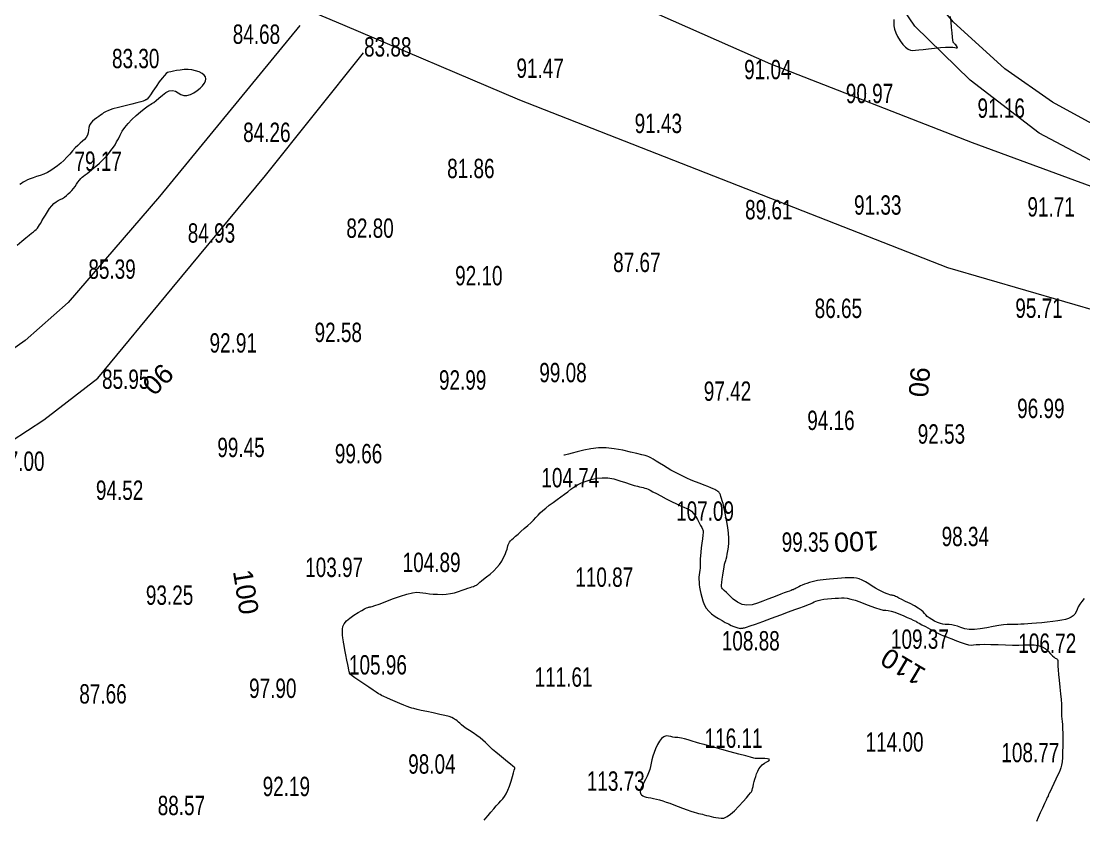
# Model space of a CAD drawing. Header units: metres. Extents: x 431006 to 434411, y 2469261 to 2473208.
# Drawn here: x 433184.7 to 433404.1, y 2471380.4 to 2471545.4 of the extents above; entities that cross this region are included whole.
import ezdxf
from ezdxf.enums import TextEntityAlignment as Align

# ---------------------------------------------------------------- set-up
doc = ezdxf.new("R2010")
doc.units = ezdxf.units.M
doc.header["$MEASUREMENT"] = 0
for name, color, linetype, lineweight in [('CAO DO', 8, 'Continuous', 18), ('duong nhua-ks', 8, 'Continuous', 18), ('MH_DongMuc', 8, 'Continuous', 18), ('MH_DongMuc_Con', 8, 'Continuous', 18)]:
    doc.layers.add(name, color=color, linetype=linetype, lineweight=lineweight)
doc.styles.get("Standard").update_dxf_attribs({"font": 'arial.ttf'})

msp = doc.modelspace()

# ---------------------------------------------------------------- linework, layer by layer
at = {"layer": 'duong nhua-ks', "color": 9, "lineweight": 0}
for points in [[(433566.78, 2471465.42), (433556.51, 2471468.55), (433502.82, 2471484.99), (433453.99, 2471502.86), (433413.44, 2471520.09), (433397.66, 2471528.67), (433387.86, 2471535.58), (433377.16, 2471545.29), (433368.33, 2471556.01), (433362.87, 2471564.74), (433357.7, 2471576.06), (433353.59, 2471590.62), (433351.42, 2471603.51), (433351.04, 2471615.11), (433352.76, 2471628.58), (433355.38, 2471640.64), (433357.55, 2471646.91), (433364.81, 2471658.81), (433379.7, 2471682.97), (433394.74, 2471705.12), (433412.62, 2471728.84), (433427.36, 2471748.89), (433443.82, 2471767.89), (433443.92, 2471767.99)], [(433276.77, 2471564.35), (433339.47, 2471536.61), (433381.1, 2471520.35), (433425.44, 2471504.06), (433446.6, 2471497.57), (433411.28, 2471513.63), (433394.91, 2471522.32), (433380.64, 2471533.24), (433369.25, 2471544.37), (433359.12, 2471559.38), (433352.68, 2471570.35), (433347.91, 2471585.35), (433344.81, 2471600.52), (433344.65, 2471615.92), (433347.25, 2471633.33), (433351.14, 2471647.59), (433359.69, 2471661.81), (433362.36, 2471668.23)], [(433276.77, 2471564.35), (433339.47, 2471536.61), (433381.1, 2471520.35), (433425.44, 2471504.06), (433446.6, 2471497.57), (433411.28, 2471513.63), (433394.91, 2471522.32), (433380.64, 2471533.24), (433369.25, 2471544.37), (433359.12, 2471559.38), (433352.68, 2471570.35), (433347.91, 2471585.35), (433344.81, 2471600.52), (433344.65, 2471615.92), (433347.25, 2471633.33), (433351.14, 2471647.59), (433359.69, 2471661.81), (433362.36, 2471668.23)], [(433175.91, 2471572.04), (433191.48, 2471567.78), (433206.79, 2471562.62), (433220.89, 2471557.52), (433251.04, 2471544.73), (433287.61, 2471529.15), (433375.96, 2471494.55), (433416.28, 2471482.84), (433510.08, 2471454.2), (433575.29, 2471438.18), (433644.64, 2471423.07), (433680.45, 2471417.04)], [(433622.06, 2471451.01), (433586.27, 2471459.46), (433556.51, 2471468.55), (433502.82, 2471484.99), (433453.99, 2471502.86), (433413.44, 2471520.09), (433397.66, 2471528.67), (433387.86, 2471535.58), (433377.16, 2471545.29), (433368.33, 2471556.01)], [(433242.23, 2471544.53), (433213.26, 2471509.21), (433194.37, 2471487.26), (433185.49, 2471479.42), (433176.7, 2471473.25)], [(433073.98, 2471530), (433075.01, 2471518.32), (433076.6, 2471509.9), (433080.91, 2471494.55), (433085.79, 2471483.88), (433091.05, 2471475.82), (433097.18, 2471469.15), (433107.16, 2471460.5), (433117.46, 2471454.4), (433127.27, 2471451.45), (433138.52, 2471449.55), (433150.91, 2471448.69), (433162.49, 2471450.21), (433171.07, 2471452.88), (433179.17, 2471456.4), (433189.37, 2471463.06), (433200.54, 2471471.66), (433215.85, 2471490.24), (433235.17, 2471513.57), (433255.41, 2471538.89)]]:
    msp.add_lwpolyline(points, dxfattribs=at)
at = {"layer": 'duong nhua-ks', "color": 8, "lineweight": 0}
for points in [[(433276.77, 2471564.35), (433339.47, 2471536.61), (433381.1, 2471520.35), (433425.44, 2471504.06), (433446.6, 2471497.57), (433411.28, 2471513.63), (433394.91, 2471522.32), (433380.64, 2471533.24), (433369.25, 2471544.37), (433359.12, 2471559.38), (433352.68, 2471570.35), (433347.91, 2471585.35), (433344.81, 2471600.52), (433344.65, 2471615.92), (433347.25, 2471633.33), (433351.14, 2471647.59), (433359.69, 2471661.81), (433362.36, 2471668.23)], [(433276.77, 2471564.35), (433339.47, 2471536.61), (433381.1, 2471520.35), (433425.44, 2471504.06), (433446.6, 2471497.57), (433411.28, 2471513.63), (433394.91, 2471522.32), (433380.64, 2471533.24), (433369.25, 2471544.37), (433359.12, 2471559.38), (433352.68, 2471570.35), (433347.91, 2471585.35), (433344.81, 2471600.52), (433344.65, 2471615.92), (433347.25, 2471633.33), (433351.14, 2471647.59), (433359.69, 2471661.81), (433362.36, 2471668.23)], [(433175.91, 2471572.04), (433191.48, 2471567.78), (433206.79, 2471562.62), (433220.89, 2471557.52), (433251.04, 2471544.73), (433287.61, 2471529.15), (433375.96, 2471494.55), (433416.28, 2471482.84), (433510.08, 2471454.2), (433575.29, 2471438.18), (433644.64, 2471423.07), (433700.03, 2471413.73), (433776.17, 2471404.22), (433832.6, 2471398.98), (433885.84, 2471396.04), (433937.55, 2471395.79), (433966.24, 2471398.33), (433998.71, 2471400.01), (434091.39, 2471408.76), (434148.55, 2471416.51), (434151.35, 2471417.02)], [(433566.78, 2471465.42), (433556.51, 2471468.55), (433502.82, 2471484.99), (433453.99, 2471502.86), (433413.44, 2471520.09), (433397.66, 2471528.67), (433387.86, 2471535.58), (433377.16, 2471545.29), (433368.33, 2471556.01)], [(433622.06, 2471451.01), (433586.27, 2471459.46), (433556.51, 2471468.55), (433502.82, 2471484.99), (433453.99, 2471502.86), (433413.44, 2471520.09), (433397.66, 2471528.67), (433387.86, 2471535.58), (433377.16, 2471545.29), (433368.33, 2471556.01)], [(433242.23, 2471544.53), (433213.26, 2471509.21), (433194.37, 2471487.26), (433185.49, 2471479.42), (433176.7, 2471473.25)], [(433073.98, 2471530), (433075.01, 2471518.32), (433076.6, 2471509.9), (433080.91, 2471494.55), (433085.79, 2471483.88), (433091.05, 2471475.82), (433097.18, 2471469.15), (433107.16, 2471460.5), (433117.46, 2471454.4), (433127.27, 2471451.45), (433138.52, 2471449.55), (433150.91, 2471448.69), (433162.49, 2471450.21), (433171.07, 2471452.88), (433179.17, 2471456.4), (433189.37, 2471463.06), (433200.54, 2471471.66), (433215.85, 2471490.24), (433235.17, 2471513.57), (433255.41, 2471538.89)]]:
    msp.add_lwpolyline(points, dxfattribs=at)
at = {"layer": 'MH_DongMuc', "color": 8, "lineweight": 0, "elevation": 90}
msp.add_lwpolyline([(433364.91, 2471545.79), (433364.88, 2471545.16), (433364.89, 2471544.49), (433365.02, 2471543.78), (433365.29, 2471543.03), (433365.68, 2471542.24), (433366.19, 2471541.4), (433366.76, 2471540.64), (433367.31, 2471540.05), (433367.84, 2471539.65), (433368.34, 2471539.42), (433368.81, 2471539.38), (433369.37, 2471539.43), (433370.09, 2471539.51), (433370.99, 2471539.6), (433372.06, 2471539.72), (433373.31, 2471539.85), (433374.54, 2471539.97), (433375.57, 2471540.04), (433376.41, 2471540.07), (433377.06, 2471540.05), (433377.5, 2471539.99), (433377.8, 2471539.93), (433377.98, 2471539.94), (433378.06, 2471540.01), (433378.02, 2471540.14), (433377.88, 2471540.33), (433377.69, 2471540.54), (433377.53, 2471540.71), (433377.4, 2471540.84), (433377.3, 2471540.93), (433377.22, 2471540.99), (433377.15, 2471541.14), (433377.08, 2471541.53), (433377.01, 2471542.16), (433376.93, 2471543.02), (433376.85, 2471544.12), (433376.75, 2471545.3), (433376.58, 2471546.39)], dxfattribs=at)
at = {"layer": 'MH_DongMuc', "color": 9, "lineweight": 0, "elevation": 80}
msp.add_lwpolyline([(433183.84, 2471499.17), (433184.82, 2471499.96), (433185.64, 2471500.63), (433186.32, 2471501.18), (433186.85, 2471501.6), (433187.22, 2471501.89), (433187.51, 2471502.14), (433187.78, 2471502.4), (433188.03, 2471502.69), (433188.27, 2471503), (433188.48, 2471503.32), (433188.71, 2471503.7), (433188.98, 2471504.16), (433189.31, 2471504.7), (433189.68, 2471505.32), (433190.1, 2471506.02), (433190.55, 2471506.71), (433191, 2471507.28), (433191.44, 2471507.75), (433191.88, 2471508.11), (433192.32, 2471508.36), (433192.76, 2471508.57), (433193.19, 2471508.81), (433193.6, 2471509.09), (433194.01, 2471509.39), (433194.4, 2471509.72), (433194.78, 2471510.08), (433195.14, 2471510.46), (433195.48, 2471510.87), (433195.8, 2471511.29), (433196.11, 2471511.74), (433196.4, 2471512.18), (433196.7, 2471512.56), (433196.99, 2471512.9), (433197.29, 2471513.18), (433197.58, 2471513.42), (433197.91, 2471513.66), (433198.29, 2471513.95), (433198.73, 2471514.3), (433199.23, 2471514.71), (433199.78, 2471515.17), (433200.34, 2471515.64), (433200.84, 2471516.08), (433201.3, 2471516.5), (433201.7, 2471516.9), (433202.04, 2471517.26), (433202.36, 2471517.62), (433202.66, 2471517.97), (433202.95, 2471518.32), (433203.23, 2471518.68), (433203.5, 2471519.03), (433203.77, 2471519.43), (433204.07, 2471519.91), (433204.4, 2471520.49), (433204.75, 2471521.15), (433205.12, 2471521.89), (433205.57, 2471522.69), (433206.12, 2471523.49), (433206.79, 2471524.3), (433207.57, 2471525.11), (433208.46, 2471525.94), (433209.33, 2471526.69), (433210.06, 2471527.3), (433210.65, 2471527.76), (433211.09, 2471528.07), (433211.39, 2471528.24), (433211.67, 2471528.4), (433212.06, 2471528.66), (433212.55, 2471529.04), (433213.14, 2471529.53), (433213.84, 2471530.14), (433214.57, 2471530.68), (433215.27, 2471531.01), (433215.92, 2471531.1), (433216.53, 2471530.98), (433217.1, 2471530.62), (433217.67, 2471530.25), (433218.28, 2471530.06), (433218.93, 2471530.06), (433219.62, 2471530.25), (433220.35, 2471530.62), (433221.04, 2471531.09), (433221.63, 2471531.57), (433222.1, 2471532.05), (433222.47, 2471532.53), (433222.73, 2471533.02), (433222.84, 2471533.49), (433222.76, 2471533.92), (433222.5, 2471534.3), (433222.06, 2471534.65), (433221.43, 2471534.96), (433220.7, 2471535.2), (433219.94, 2471535.37), (433219.17, 2471535.44), (433218.37, 2471535.43), (433217.55, 2471535.34), (433216.79, 2471535.21), (433216.14, 2471535.09), (433215.61, 2471534.99), (433215.2, 2471534.89), (433214.91, 2471534.8), (433214.63, 2471534.62), (433214.26, 2471534.24), (433213.78, 2471533.66), (433213.21, 2471532.89), (433212.54, 2471531.92), (433211.88, 2471530.95), (433211.36, 2471530.2), (433210.95, 2471529.66), (433210.68, 2471529.32), (433210.53, 2471529.2), (433210.45, 2471529.18), (433210.37, 2471529.15), (433210.28, 2471529.11), (433210.2, 2471529.07), (433210.12, 2471529.02), (433209.89, 2471528.93), (433209.38, 2471528.79), (433208.59, 2471528.58), (433207.51, 2471528.3), (433206.14, 2471527.97), (433204.76, 2471527.61), (433203.62, 2471527.29), (433202.73, 2471526.99), (433202.09, 2471526.73), (433201.71, 2471526.49), (433201.42, 2471526.25), (433201.08, 2471526), (433200.71, 2471525.73), (433200.29, 2471525.43), (433199.82, 2471525.11), (433199.38, 2471524.76), (433199.04, 2471524.37), (433198.79, 2471523.93), (433198.63, 2471523.44), (433198.58, 2471522.9), (433198.52, 2471522.37), (433198.37, 2471521.87), (433198.13, 2471521.41), (433197.79, 2471520.99), (433197.37, 2471520.62), (433196.88, 2471520.22), (433196.38, 2471519.77), (433195.85, 2471519.24), (433195.3, 2471518.64), (433194.73, 2471517.98), (433194.14, 2471517.3), (433193.52, 2471516.67), (433192.88, 2471516.08), (433192.21, 2471515.54), (433191.52, 2471515.04), (433190.81, 2471514.59), (433190.09, 2471514.19), (433189.37, 2471513.84), (433188.63, 2471513.55), (433187.87, 2471513.3), (433187.16, 2471513.08), (433186.52, 2471512.85), (433185.96, 2471512.62), (433185.48, 2471512.39), (433185.08, 2471512.16), (433184.73, 2471511.92), (433184.42, 2471511.69)], dxfattribs=at)
at = {"layer": 'MH_DongMuc_Con', "color": 9, "lineweight": 0, "elevation": 104}
msp.add_lwpolyline([(433404.23, 2471426.11), (433403.72, 2471425.52), (433403.31, 2471424.95), (433403, 2471424.39), (433402.78, 2471423.84), (433402.58, 2471423.33), (433402.3, 2471422.89), (433401.95, 2471422.53), (433401.51, 2471422.23), (433401, 2471422), (433400.38, 2471421.81), (433399.63, 2471421.64), (433398.76, 2471421.48), (433397.74, 2471421.34), (433396.6, 2471421.21), (433395.44, 2471421.1), (433394.39, 2471421), (433393.44, 2471420.92), (433392.59, 2471420.86), (433391.84, 2471420.81), (433391.17, 2471420.78), (433390.53, 2471420.76), (433389.94, 2471420.76), (433389.39, 2471420.76), (433388.88, 2471420.77), (433388.29, 2471420.76), (433387.53, 2471420.68), (433386.57, 2471420.55), (433385.44, 2471420.35), (433384.12, 2471420.08), (433382.77, 2471419.85), (433381.56, 2471419.73), (433380.49, 2471419.74), (433379.56, 2471419.86), (433378.76, 2471420.1), (433378.06, 2471420.37), (433377.43, 2471420.56), (433376.87, 2471420.69), (433376.37, 2471420.74), (433375.93, 2471420.73), (433375.51, 2471420.72), (433375.04, 2471420.78), (433374.52, 2471420.92), (433373.95, 2471421.14), (433373.34, 2471421.43), (433372.75, 2471421.76), (433372.24, 2471422.09), (433371.82, 2471422.4), (433371.49, 2471422.71), (433371.25, 2471423.02), (433370.97, 2471423.35), (433370.53, 2471423.71), (433369.93, 2471424.12), (433369.17, 2471424.57), (433368.25, 2471425.06), (433367.32, 2471425.53), (433366.56, 2471425.91), (433365.95, 2471426.21), (433365.51, 2471426.43), (433365.22, 2471426.56), (433365.02, 2471426.64), (433364.85, 2471426.71), (433364.69, 2471426.75), (433364.56, 2471426.79), (433364.45, 2471426.8), (433364.3, 2471426.82), (433364.07, 2471426.89), (433363.75, 2471427), (433363.35, 2471427.16), (433362.86, 2471427.36), (433362.31, 2471427.6), (433361.72, 2471427.9), (433361.1, 2471428.25), (433360.44, 2471428.66), (433359.74, 2471429.12), (433359.04, 2471429.56), (433358.39, 2471429.9), (433357.78, 2471430.16), (433357.21, 2471430.32), (433356.68, 2471430.39), (433356.13, 2471430.41), (433355.52, 2471430.4), (433354.83, 2471430.38), (433354.08, 2471430.33), (433353.25, 2471430.26), (433352.42, 2471430.19), (433351.65, 2471430.11), (433350.94, 2471430.04), (433350.29, 2471429.97), (433349.71, 2471429.89), (433349.15, 2471429.81), (433348.6, 2471429.7), (433348.05, 2471429.57), (433347.51, 2471429.42), (433346.96, 2471429.24), (433346.45, 2471429.06), (433346, 2471428.88), (433345.6, 2471428.71), (433345.27, 2471428.55), (433344.99, 2471428.4), (433344.75, 2471428.26), (433344.52, 2471428.13), (433344.31, 2471428.03), (433344.11, 2471427.94), (433343.93, 2471427.88), (433343.69, 2471427.79), (433343.34, 2471427.66), (433342.86, 2471427.49), (433342.26, 2471427.27), (433341.54, 2471427), (433340.72, 2471426.69), (433339.83, 2471426.35), (433338.87, 2471425.98), (433337.84, 2471425.57), (433336.73, 2471425.13), (433335.62, 2471424.8), (433334.57, 2471424.73), (433333.57, 2471424.9), (433332.62, 2471425.33), (433331.74, 2471426.01), (433330.95, 2471426.75), (433330.33, 2471427.34), (433329.86, 2471427.8), (433329.54, 2471428.12), (433329.39, 2471428.3), (433329.33, 2471428.49), (433329.32, 2471428.86), (433329.36, 2471429.39), (433329.44, 2471430.09), (433329.57, 2471430.96), (433329.71, 2471431.84), (433329.85, 2471432.58), (433329.97, 2471433.18), (433330.09, 2471433.65), (433330.2, 2471433.97), (433330.3, 2471434.28), (433330.41, 2471434.72), (433330.52, 2471435.27), (433330.62, 2471435.95), (433330.73, 2471436.75), (433330.81, 2471437.65), (433330.82, 2471438.61), (433330.76, 2471439.65), (433330.62, 2471440.76), (433330.42, 2471441.94), (433330.2, 2471443.09), (433329.99, 2471444.1), (433329.8, 2471444.98), (433329.63, 2471445.72), (433329.48, 2471446.32), (433329.34, 2471446.81), (433329.21, 2471447.22), (433329.09, 2471447.56), (433328.97, 2471447.81), (433328.86, 2471447.99), (433328.74, 2471448.12), (433328.59, 2471448.25), (433328.4, 2471448.39), (433328.18, 2471448.52), (433327.93, 2471448.65), (433327.59, 2471448.81), (433327.12, 2471449.01), (433326.51, 2471449.25), (433325.76, 2471449.53), (433324.88, 2471449.86), (433323.95, 2471450.21), (433323.04, 2471450.58), (433322.16, 2471450.97), (433321.31, 2471451.37), (433320.48, 2471451.79), (433319.68, 2471452.23), (433318.88, 2471452.67), (433318.09, 2471453.13), (433317.31, 2471453.6), (433316.54, 2471454.08), (433315.83, 2471454.53), (433315.21, 2471454.9), (433314.7, 2471455.19), (433314.28, 2471455.4), (433313.97, 2471455.54), (433313.56, 2471455.66), (433312.85, 2471455.84), (433311.83, 2471456.09), (433310.52, 2471456.39), (433308.91, 2471456.76), (433307.18, 2471457.07), (433305.51, 2471457.23), (433303.9, 2471457.23), (433302.35, 2471457.07), (433300.87, 2471456.76), (433299.54, 2471456.41), (433298.48, 2471456.13), (433297.69, 2471455.93), (433297.17, 2471455.8), (433296.9, 2471455.75), (433296.77, 2471455.73)], dxfattribs=at)
at = {"layer": 'MH_DongMuc_Con', "color": 8, "lineweight": 0}
for points, elevation in [([(433280.31, 2471380.32), (433280.66, 2471380.74), (433281.12, 2471381.27), (433281.68, 2471381.93), (433282.27, 2471382.62), (433282.81, 2471383.25), (433283.3, 2471383.8), (433283.74, 2471384.29), (433284.14, 2471384.72), (433284.51, 2471385.18), (433284.87, 2471385.77), (433285.22, 2471386.49), (433285.55, 2471387.35), (433285.88, 2471388.34), (433286.17, 2471389.3), (433286.39, 2471390.06), (433286.53, 2471390.61), (433286.61, 2471390.96), (433286.62, 2471391.11), (433286.5, 2471391.23), (433286.21, 2471391.47), (433285.75, 2471391.86), (433285.1, 2471392.37), (433284.29, 2471393.02), (433283.44, 2471393.71), (433282.68, 2471394.35), (433282.03, 2471394.93), (433281.48, 2471395.45), (433281.02, 2471395.93), (433280.58, 2471396.38), (433280.06, 2471396.85), (433279.45, 2471397.33), (433278.77, 2471397.83), (433278, 2471398.34), (433277.25, 2471398.83), (433276.6, 2471399.28), (433276.05, 2471399.67), (433275.6, 2471400.02), (433275.26, 2471400.32), (433274.97, 2471400.58), (433274.7, 2471400.81), (433274.44, 2471401.02), (433274.2, 2471401.2), (433273.97, 2471401.35), (433273.63, 2471401.51), (433273.04, 2471401.7), (433272.2, 2471401.92), (433271.12, 2471402.17), (433269.78, 2471402.46), (433268.44, 2471402.74), (433267.32, 2471402.98), (433266.44, 2471403.19), (433265.77, 2471403.35), (433265.34, 2471403.48), (433264.95, 2471403.62), (433264.41, 2471403.82), (433263.73, 2471404.09), (433262.9, 2471404.43), (433261.92, 2471404.84), (433260.96, 2471405.25), (433260.17, 2471405.59), (433259.55, 2471405.87), (433259.09, 2471406.09), (433258.81, 2471406.25), (433258.51, 2471406.44), (433258.03, 2471406.76), (433257.36, 2471407.2), (433256.5, 2471407.78), (433255.45, 2471408.49), (433254.42, 2471409.19), (433253.61, 2471409.73), (433253.03, 2471410.13), (433252.68, 2471410.38), (433252.55, 2471410.48), (433252.53, 2471410.52), (433252.51, 2471410.59), (433252.48, 2471410.7), (433252.46, 2471410.84), (433252.42, 2471411.01), (433252.37, 2471411.3), (433252.27, 2471411.79), (433252.14, 2471412.48), (433251.97, 2471413.37), (433251.76, 2471414.46), (433251.54, 2471415.54), (433251.37, 2471416.43), (433251.25, 2471417.12), (433251.16, 2471417.61), (433251.11, 2471417.9), (433251.09, 2471418.13), (433251.07, 2471418.43), (433251.05, 2471418.8), (433251.03, 2471419.25), (433251.02, 2471419.77), (433251.11, 2471420.33), (433251.39, 2471420.9), (433251.86, 2471421.48), (433252.54, 2471422.07), (433253.4, 2471422.66), (433254.29, 2471423.21), (433255.02, 2471423.64), (433255.59, 2471423.97), (433256, 2471424.18), (433256.25, 2471424.28), (433256.42, 2471424.32), (433256.57, 2471424.35), (433256.69, 2471424.37), (433256.8, 2471424.39), (433256.9, 2471424.39), (433257.14, 2471424.45), (433257.71, 2471424.65), (433258.62, 2471424.98), (433259.84, 2471425.43), (433261.4, 2471426.02), (433263, 2471426.6), (433264.36, 2471427.02), (433265.49, 2471427.29), (433266.38, 2471427.41), (433267.03, 2471427.38), (433267.61, 2471427.28), (433268.26, 2471427.19), (433268.99, 2471427.11), (433269.8, 2471427.04), (433270.68, 2471426.98), (433271.6, 2471426.95), (433272.48, 2471427), (433273.35, 2471427.12), (433274.19, 2471427.3), (433275, 2471427.55), (433275.75, 2471427.81), (433276.4, 2471428.04), (433276.96, 2471428.24), (433277.42, 2471428.4), (433277.78, 2471428.52), (433278.07, 2471428.62), (433278.32, 2471428.71), (433278.52, 2471428.8), (433278.69, 2471428.88), (433278.81, 2471428.96), (433278.91, 2471429.03), (433279.01, 2471429.1), (433279.1, 2471429.19), (433279.19, 2471429.27), (433279.28, 2471429.36), (433279.44, 2471429.51), (433279.74, 2471429.77), (433280.19, 2471430.13), (433280.78, 2471430.6), (433281.51, 2471431.18), (433282.27, 2471431.83), (433282.92, 2471432.49), (433283.49, 2471433.17), (433283.95, 2471433.86), (433284.32, 2471434.57), (433284.61, 2471435.24), (433284.84, 2471435.82), (433285.02, 2471436.3), (433285.14, 2471436.69), (433285.21, 2471436.98), (433285.27, 2471437.22), (433285.38, 2471437.48), (433285.55, 2471437.74), (433285.76, 2471438.01), (433286.03, 2471438.28), (433286.36, 2471438.6), (433286.79, 2471438.98), (433287.3, 2471439.44), (433287.9, 2471439.98), (433288.59, 2471440.58), (433289.29, 2471441.2), (433289.93, 2471441.79), (433290.5, 2471442.33), (433290.99, 2471442.85), (433291.43, 2471443.32), (433291.87, 2471443.79), (433292.41, 2471444.29), (433293.03, 2471444.82), (433293.75, 2471445.38), (433294.56, 2471445.97), (433295.38, 2471446.56), (433296.16, 2471447.13), (433296.88, 2471447.67), (433297.55, 2471448.19), (433298.17, 2471448.68), (433298.81, 2471449.15), (433299.55, 2471449.59), (433300.4, 2471449.99), (433301.36, 2471450.37), (433302.42, 2471450.72), (433303.54, 2471450.98)], 106), ([(433303.54, 2471450.98), (433304.69, 2471451.08), (433305.87, 2471451.03), (433307.08, 2471450.83), (433308.32, 2471450.47), (433309.48, 2471450.07), (433310.47, 2471449.74), (433311.29, 2471449.49), (433311.94, 2471449.31), (433312.41, 2471449.21), (433312.8, 2471449.14), (433313.16, 2471449.05), (433313.51, 2471448.94), (433313.85, 2471448.82), (433314.17, 2471448.68), (433314.57, 2471448.49), (433315.15, 2471448.19), (433315.89, 2471447.81), (433316.81, 2471447.33), (433317.9, 2471446.75), (433319.01, 2471446.18), (433319.99, 2471445.68), (433320.84, 2471445.28), (433321.55, 2471444.96), (433322.13, 2471444.73), (433322.63, 2471444.49), (433323.1, 2471444.14), (433323.55, 2471443.67), (433323.97, 2471443.1), (433324.37, 2471442.42), (433324.72, 2471441.75), (433325.01, 2471441.2), (433325.23, 2471440.78), (433325.39, 2471440.48), (433325.48, 2471440.31), (433325.51, 2471440.12), (433325.51, 2471439.74), (433325.46, 2471439.18), (433325.38, 2471438.44), (433325.25, 2471437.52), (433325.11, 2471436.56), (433325.02, 2471435.71), (433324.95, 2471434.96), (433324.92, 2471434.33), (433324.93, 2471433.8), (433324.94, 2471433.34), (433324.93, 2471432.87), (433324.9, 2471432.41), (433324.85, 2471431.95), (433324.78, 2471431.5), (433324.71, 2471431.04), (433324.67, 2471430.56), (433324.66, 2471430.07), (433324.68, 2471429.55), (433324.72, 2471429.01), (433324.8, 2471428.43), (433324.92, 2471427.8), (433325.07, 2471427.13), (433325.25, 2471426.4), (433325.48, 2471425.62), (433325.77, 2471424.85), (433326.17, 2471424.14), (433326.67, 2471423.5), (433327.28, 2471422.92), (433327.99, 2471422.41), (433328.73, 2471421.95), (433329.43, 2471421.54), (433330.1, 2471421.17), (433330.73, 2471420.85), (433331.33, 2471420.57), (433331.86, 2471420.34), (433332.31, 2471420.16), (433332.68, 2471420.04), (433332.96, 2471419.97), (433333.17, 2471419.95), (433333.33, 2471419.96), (433333.51, 2471419.98), (433333.69, 2471420), (433333.88, 2471420.03), (433334.08, 2471420.07), (433334.47, 2471420.19), (433335.22, 2471420.44), (433336.34, 2471420.84), (433337.82, 2471421.38), (433339.67, 2471422.07), (433341.55, 2471422.76), (433343.15, 2471423.35), (433344.46, 2471423.83), (433345.48, 2471424.2), (433346.22, 2471424.45), (433346.78, 2471424.65), (433347.28, 2471424.85), (433347.72, 2471425.04), (433348.11, 2471425.22), (433348.44, 2471425.41), (433348.79, 2471425.58), (433349.25, 2471425.73), (433349.81, 2471425.86), (433350.47, 2471425.97), (433351.23, 2471426.06), (433352.02, 2471426.13), (433352.76, 2471426.18), (433353.45, 2471426.22), (433354.08, 2471426.23), (433354.67, 2471426.23), (433355.29, 2471426.16), (433356.04, 2471426.01), (433356.92, 2471425.75), (433357.92, 2471425.4), (433359.05, 2471424.96), (433360.18, 2471424.51), (433361.15, 2471424.16), (433361.99, 2471423.91), (433362.68, 2471423.74), (433363.23, 2471423.68), (433363.76, 2471423.62), (433364.38, 2471423.48), (433365.1, 2471423.26), (433365.91, 2471422.96), (433366.82, 2471422.58), (433367.69, 2471422.2), (433368.39, 2471421.89), (433368.91, 2471421.66), (433369.25, 2471421.5), (433369.42, 2471421.42), (433369.5, 2471421.38), (433369.56, 2471421.34), (433369.61, 2471421.31), (433369.65, 2471421.28), (433369.67, 2471421.25), (433369.79, 2471421.17), (433370.13, 2471420.99), (433370.67, 2471420.7), (433371.42, 2471420.3), (433372.38, 2471419.8), (433373.35, 2471419.3), (433374.11, 2471418.91), (433374.66, 2471418.64), (433375.01, 2471418.47), (433375.15, 2471418.42), (433375.29, 2471418.38), (433375.63, 2471418.26), (433376.16, 2471418.05), (433376.89, 2471417.76), (433377.82, 2471417.38), (433378.79, 2471417.01), (433379.63, 2471416.73), (433380.34, 2471416.57), (433380.93, 2471416.5), (433381.39, 2471416.53), (433381.91, 2471416.6), (433382.68, 2471416.64), (433383.69, 2471416.65), (433384.94, 2471416.63), (433386.44, 2471416.58), (433388, 2471416.53), (433389.43, 2471416.5), (433390.73, 2471416.49), (433391.91, 2471416.51), (433392.96, 2471416.55), (433393.9, 2471416.54), (433394.75, 2471416.4), (433395.51, 2471416.14), (433396.18, 2471415.75), (433396.75, 2471415.23), (433397.24, 2471414.7), (433397.65, 2471414.29), (433397.99, 2471413.99), (433398.26, 2471413.8), (433398.45, 2471413.72), (433398.59, 2471413.66), (433398.69, 2471413.53), (433398.76, 2471413.31), (433398.79, 2471413.02), (433398.79, 2471412.65), (433398.79, 2471412.12), (433398.84, 2471411.38), (433398.92, 2471410.42), (433399.04, 2471409.23), (433399.2, 2471407.82), (433399.36, 2471406.42), (433399.47, 2471405.24), (433399.54, 2471404.3), (433399.57, 2471403.58), (433399.55, 2471403.09), (433399.52, 2471402.69), (433399.52, 2471402.26), (433399.54, 2471401.78), (433399.58, 2471401.27), (433399.65, 2471400.71), (433399.71, 2471400.05), (433399.76, 2471399.22), (433399.79, 2471398.21), (433399.8, 2471397.04), (433399.79, 2471395.69), (433399.76, 2471394.36), (433399.71, 2471393.24), (433399.64, 2471392.34), (433399.54, 2471391.64), (433399.42, 2471391.15), (433399.26, 2471390.72), (433399.03, 2471390.17), (433398.74, 2471389.51), (433398.39, 2471388.75), (433397.97, 2471387.87), (433397.57, 2471387.02), (433397.25, 2471386.36), (433397.02, 2471385.88), (433396.88, 2471385.58), (433396.82, 2471385.47), (433396.81, 2471385.45), (433396.81, 2471385.43), (433396.8, 2471385.41), (433396.8, 2471385.4), (433396.79, 2471385.39), (433396.75, 2471385.28), (433396.61, 2471384.97), (433396.37, 2471384.45), (433396.04, 2471383.72), (433395.62, 2471382.79), (433395.16, 2471381.8), (433394.74, 2471380.87), (433394.34, 2471380.01)], 106), ([(433317.89, 2471397.72), (433317.41, 2471397.56), (433316.95, 2471397.21), (433316.51, 2471396.66), (433316.09, 2471395.91), (433315.71, 2471395.08), (433315.39, 2471394.29), (433315.13, 2471393.53), (433314.93, 2471392.8), (433314.8, 2471392.11), (433314.67, 2471391.43), (433314.49, 2471390.75), (433314.26, 2471390.07), (433313.98, 2471389.39), (433313.64, 2471388.7), (433313.31, 2471388.07), (433313.04, 2471387.54), (433312.83, 2471387.12), (433312.68, 2471386.81), (433312.59, 2471386.61), (433312.54, 2471386.45), (433312.52, 2471386.28), (433312.54, 2471386.1), (433312.59, 2471385.91), (433312.68, 2471385.71), (433312.82, 2471385.52), (433313.04, 2471385.35), (433313.35, 2471385.21), (433313.73, 2471385.09), (433314.2, 2471385), (433314.72, 2471384.91), (433315.28, 2471384.8), (433315.88, 2471384.65), (433316.51, 2471384.48), (433317.17, 2471384.28), (433317.88, 2471384.05), (433318.65, 2471383.79), (433319.47, 2471383.49), (433320.35, 2471383.16), (433321.29, 2471382.8), (433322.2, 2471382.46), (433322.98, 2471382.18), (433323.64, 2471381.95), (433324.18, 2471381.79), (433324.6, 2471381.69), (433324.96, 2471381.61), (433325.36, 2471381.52), (433325.77, 2471381.41), (433326.22, 2471381.3), (433326.68, 2471381.17), (433327.17, 2471381.04), (433327.66, 2471380.93), (433328.17, 2471380.83), (433328.69, 2471380.76), (433329.22, 2471380.69), (433329.8, 2471380.75), (433330.46, 2471381.03), (433331.2, 2471381.53), (433332.02, 2471382.25), (433332.93, 2471383.2), (433333.79, 2471384.16), (433334.47, 2471384.94), (433334.98, 2471385.52), (433335.32, 2471385.92), (433335.48, 2471386.13), (433335.55, 2471386.28), (433335.64, 2471386.52), (433335.73, 2471386.85), (433335.83, 2471387.25), (433335.94, 2471387.74), (433336.07, 2471388.28), (433336.21, 2471388.81), (433336.38, 2471389.34), (433336.57, 2471389.87), (433336.79, 2471390.4), (433337.05, 2471390.91), (433337.36, 2471391.35), (433337.74, 2471391.74), (433338.17, 2471392.07), (433338.66, 2471392.34), (433339.07, 2471392.56), (433339.23, 2471392.74), (433339.15, 2471392.88), (433338.84, 2471392.97), (433338.28, 2471393.02), (433337.66, 2471393.04), (433337.15, 2471393.06), (433336.75, 2471393.08), (433336.47, 2471393.08), (433336.3, 2471393.08), (433336.01, 2471393.13), (433335.34, 2471393.3), (433334.31, 2471393.57), (433332.9, 2471393.95), (433331.13, 2471394.44), (433329.36, 2471394.93), (433327.95, 2471395.32), (433326.91, 2471395.6), (433326.24, 2471395.78), (433325.94, 2471395.86), (433325.74, 2471395.91), (433325.38, 2471396.01), (433324.85, 2471396.17), (433324.15, 2471396.38), (433323.29, 2471396.64), (433322.41, 2471396.9), (433321.67, 2471397.1), (433321.07, 2471397.25), (433320.61, 2471397.33), (433320.29, 2471397.36), (433320.01, 2471397.37), (433319.68, 2471397.41), (433319.3, 2471397.47), (433318.87, 2471397.57), (433318.39, 2471397.69), (433317.89, 2471397.72)], 116)]:
    msp.add_lwpolyline(points, dxfattribs=dict(at, elevation=elevation))

# ---------------------------------------------------------------- texts
at = {"layer": 'CAO DO', "color": 8, "lineweight": 0, "width": 0.7}
for s, p in [('84.68', (433228.38, 2471540.75, 84.68)), ('83.88', (433255.5, 2471538.12, 83.88)), ('83.30', (433203.44, 2471535.72, 83.3)), ('91.47', (433286.97, 2471533.72, 91.47)), ('91.04', (433334, 2471533.44, 91.04)), ('90.97', (433355, 2471528.5, 90.97)), ('91.16', (433382.19, 2471525.47, 91.16)), ('91.43', (433311.38, 2471522.31, 91.43)), ('84.26', (433230.53, 2471520.47, 84.26)), ('79.17', (433195.69, 2471514.5, 79.17)), ('81.86', (433272.66, 2471513, 81.86)), ('89.61', (433334.19, 2471504.47, 89.61)), ('91.33', (433356.69, 2471505.44, 91.33)), ('91.71', (433392.5, 2471505.06, 91.7)), ('84.93', (433219.09, 2471499.66, 84.93)), ('82.80', (433251.84, 2471500.66, 82.8)), ('87.67', (433306.94, 2471493.59, 87.67)), ('85.39', (433198.56, 2471492.19, 85.39)), ('92.10', (433274.31, 2471490.84, 92.1)), ('86.65', (433348.56, 2471484.09, 86.65)), ('95.71', (433390, 2471484.12, 95.71)), ('92.58', (433245.28, 2471479.12, 92.58)), ('92.91', (433223.59, 2471476.94, 92.91)), ('99.08', (433291.69, 2471470.81, 99.08)), ('85.95', (433201.38, 2471469.44, 85.94)), ('92.99', (433270.97, 2471469.28, 92.98)), ('97.42', (433325.66, 2471466.97, 97.42)), ('96.99', (433390.38, 2471463.41, 96.99)), ('94.16', (433347.03, 2471460.94, 94.16)), ('92.53', (433369.84, 2471458.12, 92.53)), ('99.45', (433225.19, 2471455.34, 99.45)), ('99.66', (433249.47, 2471454.06, 99.66)), ('87.00', (433179.72, 2471452.5, 87)), ('104.74', (433292.12, 2471449.09, 104.74)), ('94.52', (433200.12, 2471446.5, 94.52)), ('107.09', (433319.94, 2471442.19, 107.09)), ('99.35', (433341.75, 2471435.78, 99.34)), ('98.34', (433374.78, 2471436.94, 98.34)), ('104.89', (433263.47, 2471431.59, 104.89)), ('103.97', (433243.34, 2471430.56, 103.97)), ('110.87', (433299.12, 2471428.53, 110.87)), ('93.25', (433210.44, 2471424.81, 93.25)), ('109.37', (433364.31, 2471415.72, 109.37)), ('108.88', (433329.38, 2471415.38, 108.88)), ('106.72', (433390.62, 2471414.88, 106.72)), ('105.96', (433252.38, 2471410.41, 105.96)), ('111.61', (433290.72, 2471407.88, 111.61)), ('97.90', (433231.75, 2471405.56, 97.9)), ('87.66', (433196.69, 2471404.41, 87.66)), ('116.11', (433325.84, 2471395.25, 116.11)), ('114.00', (433359.09, 2471394.47, 114)), ('108.77', (433387.12, 2471392.28, 108.77)), ('98.04', (433264.62, 2471389.91, 98.04)), ('92.19', (433234.56, 2471385.28, 92.19)), ('113.73', (433301.5, 2471386.38, 113.73)), ('88.57', (433212.88, 2471381.34, 88.57))]:
    msp.add_text(s, height=4, dxfattribs=at).set_placement(p)
at = {"layer": 'CAO DO', "color": 9, "lineweight": 0, "width": 0.7}
for s, p in [('84.68', (433228.38, 2471540.75, 84.68)), ('83.88', (433255.5, 2471538.12, 83.88)), ('83.30', (433203.44, 2471535.72, 83.3)), ('91.47', (433286.97, 2471533.72, 91.47)), ('91.04', (433334, 2471533.44, 91.04)), ('90.97', (433355, 2471528.5, 90.97)), ('91.16', (433382.19, 2471525.47, 91.16)), ('91.43', (433311.38, 2471522.31, 91.43)), ('84.26', (433230.53, 2471520.47, 84.26)), ('79.17', (433195.69, 2471514.5, 79.17)), ('81.86', (433272.66, 2471513, 81.86)), ('89.61', (433334.19, 2471504.47, 89.61)), ('91.33', (433356.69, 2471505.44, 91.33)), ('91.71', (433392.5, 2471505.06, 91.7)), ('84.93', (433219.09, 2471499.66, 84.93)), ('82.80', (433251.84, 2471500.66, 82.8)), ('87.67', (433306.94, 2471493.59, 87.67)), ('85.39', (433198.56, 2471492.19, 85.39)), ('92.10', (433274.31, 2471490.84, 92.1)), ('86.65', (433348.56, 2471484.09, 86.65)), ('95.71', (433390, 2471484.12, 95.71)), ('92.58', (433245.28, 2471479.12, 92.58)), ('92.91', (433223.59, 2471476.94, 92.91)), ('99.08', (433291.69, 2471470.81, 99.08)), ('85.95', (433201.38, 2471469.44, 85.94)), ('92.99', (433270.97, 2471469.28, 92.98)), ('97.42', (433325.66, 2471466.97, 97.42)), ('96.99', (433390.38, 2471463.41, 96.99)), ('94.16', (433347.03, 2471460.94, 94.16)), ('92.53', (433369.84, 2471458.12, 92.53)), ('99.45', (433225.19, 2471455.34, 99.45)), ('99.66', (433249.47, 2471454.06, 99.66)), ('87.00', (433179.72, 2471452.5, 87)), ('104.74', (433292.12, 2471449.09, 104.74)), ('94.52', (433200.12, 2471446.5, 94.52)), ('107.09', (433319.94, 2471442.19, 107.09)), ('99.35', (433341.75, 2471435.78, 99.34)), ('98.34', (433374.78, 2471436.94, 98.34)), ('104.89', (433263.47, 2471431.59, 104.89)), ('103.97', (433243.34, 2471430.56, 103.97)), ('110.87', (433299.12, 2471428.53, 110.87)), ('93.25', (433210.44, 2471424.81, 93.25)), ('109.37', (433364.31, 2471415.72, 109.37)), ('108.88', (433329.38, 2471415.38, 108.88)), ('106.72', (433390.62, 2471414.88, 106.72)), ('105.96', (433252.38, 2471410.41, 105.96)), ('111.61', (433290.72, 2471407.88, 111.61)), ('97.90', (433231.75, 2471405.56, 97.9)), ('87.66', (433196.69, 2471404.41, 87.66)), ('116.11', (433325.84, 2471395.25, 116.11)), ('114.00', (433359.09, 2471394.47, 114)), ('108.77', (433387.12, 2471392.28, 108.77)), ('98.04', (433264.62, 2471389.91, 98.04)), ('92.19', (433234.56, 2471385.28, 92.19)), ('113.73', (433301.5, 2471386.38, 113.73)), ('88.57', (433212.88, 2471381.34, 88.57))]:
    msp.add_text(s, height=4, dxfattribs=at).set_placement(p)
at = {"layer": 'MH_DongMuc', "color": 8, "lineweight": 0}
for s, rotation, p in [('90', 224.9486, (433212.93, 2471471.41, 90)), ('90', 265.3484, (433370.19, 2471470.85, 90)), ('100', 182.3921, (433357.21, 2471437.87, 100)), ('100', 279.0135, (433231.11, 2471427.47, 100)), ('110', 149.2818, (433366.8, 2471412.02, 110))]:
    msp.add_text(s, height=4, rotation=rotation, dxfattribs=at).set_placement(p, align=Align.MIDDLE)
at = {"layer": 'MH_DongMuc', "color": 9, "lineweight": 0}
for s, rotation, p in [('90', 224.9486, (433212.93, 2471471.41, 90)), ('90', 265.3484, (433370.19, 2471470.85, 90)), ('100', 182.3921, (433357.21, 2471437.87, 100)), ('100', 279.0135, (433231.11, 2471427.47, 100)), ('110', 149.2818, (433366.8, 2471412.02, 110))]:
    msp.add_text(s, height=4, rotation=rotation, dxfattribs=at).set_placement(p, align=Align.MIDDLE)

doc.saveas('drawing.dxf')
